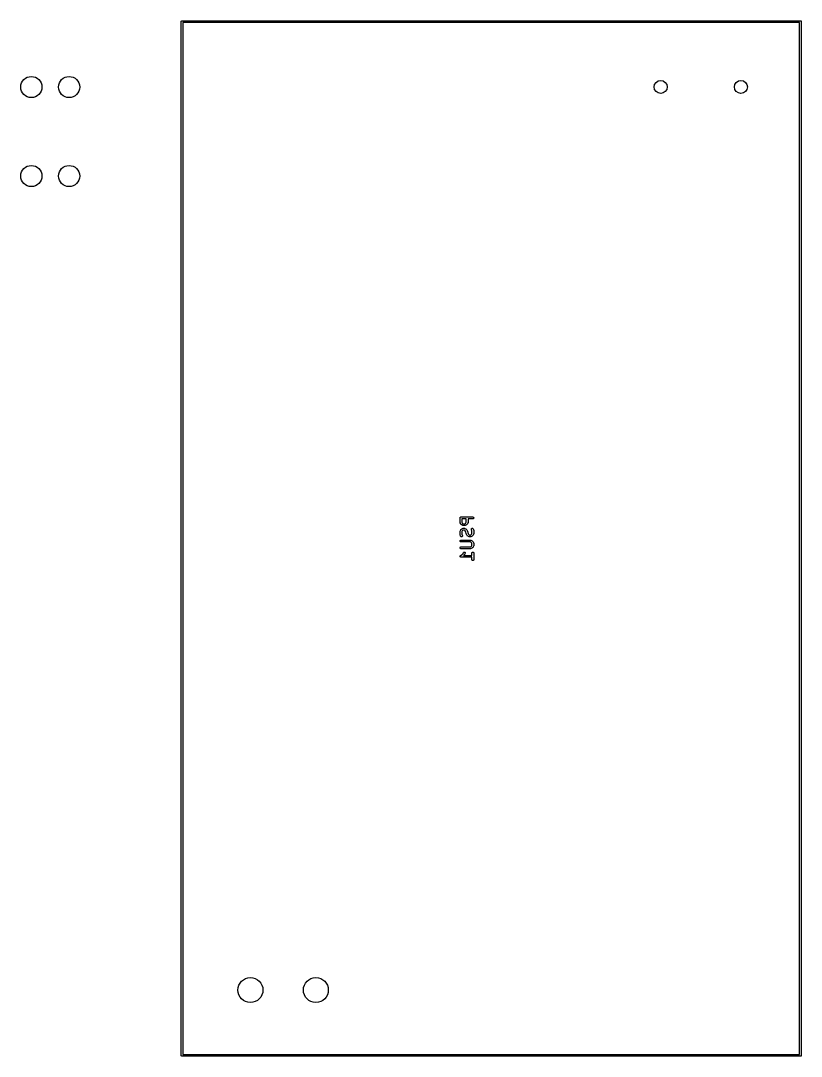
# Model space of a CAD drawing. Extents: x 25 to 326, y -201 to -21.
# Drawn here: x 260.4 to 326.1, y -108.6 to -21.4 of the extents above; entities that cross this region are included whole.
import ezdxf

# ---------------------------------------------------------------- set-up
doc = ezdxf.new("R2010")
doc.units = 0
doc.header["$MEASUREMENT"] = 0
doc.layers.add('BLACK', color=7, linetype='CONTINUOUS')

msp = doc.modelspace()

# ---------------------------------------------------------------- linework, layer by layer
at = {"layer": 'Black'}
for p, q in [((273.925, -21.5), (273.926, -21.4935)), ((273.925, -108.5), (273.925, -21.5)), ((273.926, -21.487), (273.928, -21.4808)), ((273.926, -21.4935), (273.926, -21.487)), ((273.928, -21.4808), (273.93, -21.4743)), ((273.93, -21.4743), (273.933, -21.4687)), ((273.933, -21.4687), (273.935, -21.4625)), ((273.935, -21.4625), (273.939, -21.4575)), ((273.939, -21.4575), (273.943, -21.4518)), ((273.943, -21.4518), (273.948, -21.4476)), ((273.948, -21.4476), (273.952, -21.4425)), ((273.952, -21.4425), (273.957, -21.4393)), ((273.957, -21.4393), (273.962, -21.435)), ((273.962, -21.435), (273.969, -21.4328)), ((273.969, -21.4328), (273.974, -21.4295)), ((273.974, -21.4295), (273.981, -21.4284)), ((273.981, -21.4284), (273.987, -21.4261)), ((273.987, -21.4261), (273.994, -21.4261)), ((273.994, -21.4261), (274, -21.425)), ((274, -21.425), (326, -21.425)), ((274.075, -21.575), (274.075, -108.425)), ((325.925, -21.575), (274.075, -21.575)), ((325.925, -108.425), (325.925, -21.575)), ((326, -21.425), (326.006, -21.4261)), ((326.006, -21.4261), (326.013, -21.4261)), ((326.013, -21.4261), (326.019, -21.4284)), ((326.019, -21.4284), (326.026, -21.4295)), ((326.026, -21.4295), (326.031, -21.4328)), ((326.031, -21.4328), (326.037, -21.435)), ((326.037, -21.435), (326.043, -21.4393)), ((326.043, -21.4393), (326.048, -21.4425)), ((326.048, -21.4425), (326.052, -21.4476)), ((326.052, -21.4476), (326.057, -21.4518)), ((326.057, -21.4518), (326.061, -21.4575)), ((326.061, -21.4575), (326.065, -21.4625)), ((326.065, -21.4625), (326.067, -21.4687)), ((326.067, -21.4687), (326.07, -21.4743)), ((326.07, -21.4743), (326.072, -21.4808)), ((326.072, -21.4808), (326.074, -21.487)), ((326.074, -21.487), (326.074, -21.4935)), ((326.074, -21.4935), (326.075, -21.5)), ((326.075, -21.5), (326.075, -108.5)), ((297.377, -63.2619), (297.379, -63.2554)), ((297.377, -63.6429), (297.377, -63.2619)), ((297.379, -63.2489), (297.381, -63.2427)), ((297.379, -63.2554), (297.379, -63.2489)), ((297.381, -63.2427), (297.382, -63.2363)), ((297.382, -63.2363), (297.385, -63.2306)), ((297.385, -63.2306), (297.387, -63.2244)), ((297.387, -63.2244), (297.392, -63.2194)), ((297.392, -63.2194), (297.395, -63.2137)), ((297.395, -63.2137), (297.4, -63.2095)), ((297.4, -63.2095), (297.404, -63.2045)), ((297.404, -63.2045), (297.41, -63.2012)), ((297.41, -63.2012), (297.415, -63.197)), ((297.415, -63.197), (297.421, -63.1947)), ((297.421, -63.1947), (297.427, -63.1914)), ((297.427, -63.1914), (297.433, -63.1903)), ((297.433, -63.1903), (297.439, -63.188)), ((297.439, -63.188), (297.446, -63.188)), ((297.446, -63.188), (297.452, -63.1869)), ((297.452, -63.1869), (298.452, -63.1869)), ((297.527, -63.3369), (297.527, -63.6252)), ((297.901, -63.3369), (297.527, -63.3369)), ((297.901, -63.6252), (297.901, -63.3369)), ((298.452, -63.3369), (298.051, -63.3369)), ((298.051, -63.3369), (298.051, -63.6429)), ((298.452, -63.1869), (298.478, -63.1914)), ((298.478, -63.3324), (298.452, -63.3369)), ((298.478, -63.1914), (298.501, -63.2045)), ((298.501, -63.3194), (298.478, -63.3324)), ((298.501, -63.2045), (298.517, -63.2244)), ((298.517, -63.2994), (298.501, -63.3194)), ((298.517, -63.2244), (298.526, -63.2489)), ((298.526, -63.2749), (298.517, -63.2994)), ((298.526, -63.2489), (298.526, -63.2749)), ((297.378, -63.6471), (297.377, -63.6429)), ((297.377, -64.4048), (297.378, -64.4005)), ((297.377, -64.6429), (297.377, -64.4048)), ((297.378, -63.6514), (297.378, -63.6471)), ((297.38, -63.6599), (297.378, -63.6514)), ((297.378, -64.3962), (297.38, -64.3878)), ((297.378, -64.4005), (297.378, -64.3962)), ((297.382, -63.6685), (297.38, -63.6599)), ((297.38, -64.3878), (297.382, -64.3791)), ((297.384, -63.6723), (297.382, -63.6685)), ((297.382, -64.3791), (297.384, -64.3754)), ((297.385, -63.6764), (297.384, -63.6723)), ((297.384, -64.3754), (297.385, -64.3712)), ((297.433, -63.7716), (297.385, -63.6764)), ((297.385, -64.3712), (297.433, -64.276)), ((297.44, -63.7813), (297.433, -63.7716)), ((297.433, -64.276), (297.44, -64.2663)), ((297.447, -63.7911), (297.44, -63.7813)), ((297.44, -64.2663), (297.447, -64.2565)), ((297.495, -63.8387), (297.447, -63.7911)), ((297.447, -64.2565), (297.495, -64.2089)), ((297.504, -63.8456), (297.495, -63.8387)), ((297.495, -64.2089), (297.504, -64.202)), ((297.514, -63.8528), (297.504, -63.8456)), ((297.504, -64.202), (297.514, -64.1948)), ((297.609, -63.9004), (297.514, -63.8528)), ((297.514, -64.1948), (297.609, -64.1472)), ((297.527, -63.6252), (297.562, -63.6937)), ((297.562, -64.354), (297.527, -64.4225)), ((297.527, -64.4225), (297.527, -64.6307)), ((297.562, -63.6937), (297.592, -63.7241)), ((297.592, -64.3235), (297.562, -64.354)), ((297.592, -63.7241), (297.661, -63.7583)), ((297.661, -64.2893), (297.592, -64.3235)), ((297.613, -63.9016), (297.609, -63.9004)), ((297.609, -64.1472), (297.613, -64.146)), ((297.617, -63.9038), (297.613, -63.9016)), ((297.613, -64.146), (297.617, -64.1438)), ((297.626, -63.9053), (297.617, -63.9038)), ((297.617, -64.1438), (297.626, -64.1423)), ((297.634, -63.9078), (297.626, -63.9053)), ((297.626, -64.1423), (297.634, -64.1398)), ((297.639, -63.9076), (297.634, -63.9078)), ((297.634, -64.1398), (297.639, -64.14)), ((297.643, -63.9083), (297.639, -63.9076)), ((297.639, -64.14), (297.643, -64.1393)), ((297.786, -63.9083), (297.643, -63.9083)), ((297.643, -64.1393), (297.738, -64.1393)), ((297.661, -63.7583), (297.768, -63.7583)), ((297.72, -64.2893), (297.661, -64.2893)), ((297.789, -64.3235), (297.72, -64.2893)), ((297.738, -64.1393), (297.742, -64.14)), ((297.742, -64.14), (297.747, -64.1398)), ((297.747, -64.1398), (297.755, -64.1423)), ((297.755, -64.1423), (297.764, -64.1438)), ((297.764, -64.1438), (297.767, -64.146)), ((297.767, -64.146), (297.772, -64.1472)), ((297.768, -63.7583), (297.837, -63.7241)), ((297.772, -64.1472), (297.867, -64.1948)), ((297.79, -63.9076), (297.786, -63.9083)), ((297.819, -64.354), (297.789, -64.3235)), ((297.794, -63.9078), (297.79, -63.9076)), ((297.803, -63.9053), (297.794, -63.9078)), ((297.811, -63.9038), (297.803, -63.9053)), ((297.815, -63.9016), (297.811, -63.9038)), ((297.819, -63.9004), (297.815, -63.9016)), ((297.914, -63.8528), (297.819, -63.9004)), ((297.858, -64.4309), (297.819, -64.354)), ((297.837, -63.7241), (297.867, -63.6937)), ((297.903, -64.6134), (297.858, -64.4309)), ((297.867, -63.6937), (297.901, -63.6252)), ((297.867, -64.1948), (297.877, -64.202)), ((297.877, -64.202), (297.886, -64.2089)), ((297.886, -64.2089), (297.934, -64.2565)), ((297.924, -63.8456), (297.914, -63.8528)), ((297.934, -63.8387), (297.924, -63.8456)), ((297.982, -63.7911), (297.934, -63.8387)), ((297.934, -64.2565), (297.941, -64.2663)), ((297.941, -64.2663), (297.948, -64.276)), ((297.948, -64.276), (297.996, -64.3712)), ((297.988, -63.7813), (297.982, -63.7911)), ((297.996, -63.7716), (297.988, -63.7813)), ((298.043, -63.6764), (297.996, -63.7716)), ((297.996, -64.3712), (297.998, -64.3791)), ((297.998, -64.3791), (298.001, -64.3866)), ((298.001, -64.3866), (298.047, -64.5691)), ((298.045, -63.6723), (298.043, -63.6764)), ((298.047, -63.6685), (298.045, -63.6723)), ((298.048, -63.6599), (298.047, -63.6685)), ((298.051, -63.6514), (298.048, -63.6599)), ((298.051, -63.6429), (298.05, -63.6471)), ((298.05, -63.6471), (298.051, -63.6514)), ((298.33, -64.2122), (298.335, -64.1867)), ((298.334, -64.238), (298.33, -64.2122)), ((298.377, -64.3693), (298.334, -64.238)), ((298.335, -64.1867), (298.349, -64.1645)), ((298.349, -64.1645), (298.369, -64.1483)), ((298.369, -64.1483), (298.394, -64.1401)), ((298.377, -64.5775), (298.377, -64.3693)), ((298.394, -64.1401), (298.42, -64.1408)), ((298.42, -64.1408), (298.444, -64.1504)), ((298.444, -64.1504), (298.464, -64.1677)), ((298.464, -64.1677), (298.476, -64.1906)), ((298.476, -64.1906), (298.524, -64.3334)), ((298.524, -64.3334), (298.525, -64.3453)), ((298.525, -64.3453), (298.527, -64.3571)), ((298.527, -64.3571), (298.527, -64.5952)), ((297.379, -64.6547), (297.377, -64.6429)), ((297.381, -64.6666), (297.379, -64.6547)), ((297.379, -65.2013), (297.387, -65.1768)), ((297.379, -65.2273), (297.379, -65.2013)), ((297.387, -65.2518), (297.379, -65.2273)), ((297.429, -64.8094), (297.381, -64.6666)), ((297.387, -65.1768), (297.404, -65.1568)), ((297.404, -65.2717), (297.387, -65.2518)), ((297.404, -65.1568), (297.427, -65.1438)), ((297.427, -65.2848), (297.404, -65.2717)), ((297.427, -65.1438), (297.452, -65.1393)), ((297.452, -65.2893), (297.427, -65.2848)), ((297.441, -64.8323), (297.429, -64.8094)), ((297.461, -64.8496), (297.441, -64.8323)), ((297.452, -65.1393), (298.262, -65.1393)), ((298.244, -65.2893), (297.452, -65.2893)), ((297.485, -64.8592), (297.461, -64.8496)), ((297.511, -64.8599), (297.485, -64.8592)), ((297.536, -64.8517), (297.511, -64.8599)), ((297.527, -64.6307), (297.571, -64.762)), ((297.556, -64.8355), (297.536, -64.8517)), ((297.57, -64.8133), (297.556, -64.8355)), ((297.575, -64.7878), (297.57, -64.8133)), ((297.571, -64.762), (297.575, -64.7878)), ((297.907, -64.6209), (297.903, -64.6134)), ((297.909, -64.6288), (297.907, -64.6209)), ((297.957, -64.724), (297.909, -64.6288)), ((297.964, -64.7337), (297.957, -64.724)), ((297.971, -64.7435), (297.964, -64.7337)), ((298.018, -64.7911), (297.971, -64.7435)), ((298.028, -64.798), (298.018, -64.7911)), ((298.038, -64.8052), (298.028, -64.798)), ((298.133, -64.8528), (298.038, -64.8052)), ((298.047, -64.5691), (298.085, -64.6461)), ((298.085, -64.6461), (298.116, -64.6765)), ((298.116, -64.6765), (298.184, -64.7107)), ((298.137, -64.854), (298.133, -64.8528)), ((298.141, -64.8562), (298.137, -64.854)), ((298.15, -64.8577), (298.141, -64.8562)), ((298.158, -64.8602), (298.15, -64.8577)), ((298.162, -64.86), (298.158, -64.8602)), ((298.167, -64.8607), (298.162, -64.86)), ((298.262, -64.8607), (298.167, -64.8607)), ((298.184, -64.7107), (298.244, -64.7107)), ((298.244, -64.7107), (298.313, -64.6765)), ((298.313, -65.3235), (298.244, -65.2893)), ((298.266, -64.86), (298.262, -64.8607)), ((298.262, -65.1393), (298.266, -65.14)), ((298.27, -64.8602), (298.266, -64.86)), ((298.266, -65.14), (298.27, -65.1398)), ((298.279, -64.8577), (298.27, -64.8602)), ((298.27, -65.1398), (298.279, -65.1423)), ((298.288, -64.8562), (298.279, -64.8577)), ((298.279, -65.1423), (298.288, -65.1438)), ((298.291, -64.854), (298.288, -64.8562)), ((298.288, -65.1438), (298.291, -65.146)), ((298.295, -64.8528), (298.291, -64.854)), ((298.291, -65.146), (298.295, -65.1472)), ((298.391, -64.8052), (298.295, -64.8528)), ((298.295, -65.1472), (298.391, -65.1948)), ((298.313, -64.6765), (298.343, -64.6461)), ((298.343, -65.354), (298.313, -65.3235)), ((298.343, -64.6461), (298.377, -64.5775)), ((298.377, -65.4225), (298.343, -65.354)), ((298.4, -64.798), (298.391, -64.8052)), ((298.391, -65.1948), (298.4, -65.202)), ((298.41, -64.7911), (298.4, -64.798)), ((298.4, -65.202), (298.41, -65.2089)), ((298.458, -64.7435), (298.41, -64.7911)), ((298.41, -65.2089), (298.458, -65.2565)), ((298.465, -64.7337), (298.458, -64.7435)), ((298.458, -65.2565), (298.465, -65.2663)), ((298.472, -64.724), (298.465, -64.7337)), ((298.465, -65.2663), (298.472, -65.276)), ((298.519, -64.6288), (298.472, -64.724)), ((298.472, -65.276), (298.519, -65.3712)), ((298.521, -64.6246), (298.519, -64.6288)), ((298.523, -64.6209), (298.521, -64.6246)), ((298.524, -64.6122), (298.523, -64.6209)), ((298.527, -64.6038), (298.524, -64.6122)), ((298.527, -64.5952), (298.527, -64.5995)), ((298.527, -64.5995), (298.527, -64.6038)), ((297.379, -65.7727), (297.387, -65.7482)), ((297.379, -65.7987), (297.379, -65.7727)), ((297.387, -65.8232), (297.379, -65.7987)), ((297.387, -65.7482), (297.404, -65.7283)), ((297.404, -65.8432), (297.387, -65.8232)), ((297.404, -65.7283), (297.427, -65.7152)), ((297.427, -65.8562), (297.404, -65.8432)), ((297.427, -65.7152), (297.452, -65.7107)), ((297.452, -65.8607), (297.427, -65.8562)), ((297.452, -65.7107), (298.244, -65.7107)), ((298.262, -65.8607), (297.452, -65.8607)), ((297.629, -66.2651), (297.671, -66.1807)), ((297.671, -66.1807), (297.687, -66.1598)), ((297.687, -66.1598), (297.708, -66.1455)), ((297.708, -66.1455), (297.734, -66.1394)), ((297.734, -66.1394), (297.759, -66.1424)), ((297.759, -66.1424), (297.783, -66.154)), ((297.783, -66.154), (297.801, -66.173)), ((297.801, -66.173), (297.811, -66.1969)), ((297.813, -66.2229), (297.805, -66.2478)), ((297.811, -66.1969), (297.813, -66.2229)), ((298.244, -65.7107), (298.313, -65.6765)), ((298.266, -65.86), (298.262, -65.8607)), ((298.27, -65.8602), (298.266, -65.86)), ((298.279, -65.8577), (298.27, -65.8602)), ((298.288, -65.8562), (298.279, -65.8577)), ((298.291, -65.854), (298.288, -65.8562)), ((298.295, -65.8528), (298.291, -65.854)), ((298.391, -65.8052), (298.295, -65.8528)), ((298.313, -65.6765), (298.343, -65.6461)), ((298.343, -65.6461), (298.377, -65.5775)), ((298.377, -65.5775), (298.377, -65.4225)), ((298.377, -66.2143), (298.382, -66.1886)), ((298.377, -66.425), (298.377, -66.2143)), ((298.382, -66.1886), (298.395, -66.1661)), ((298.4, -65.798), (298.391, -65.8052)), ((298.395, -66.1661), (298.415, -66.1493)), ((298.41, -65.7911), (298.4, -65.798)), ((298.458, -65.7435), (298.41, -65.7911)), ((298.415, -66.1493), (298.439, -66.1404)), ((298.439, -66.1404), (298.465, -66.1404)), ((298.465, -65.7337), (298.458, -65.7435)), ((298.472, -65.724), (298.465, -65.7337)), ((298.465, -66.1404), (298.49, -66.1493)), ((298.519, -65.6288), (298.472, -65.724)), ((298.49, -66.1493), (298.51, -66.1661)), ((298.51, -66.1661), (298.523, -66.1886)), ((298.519, -65.3712), (298.521, -65.3754)), ((298.521, -65.6246), (298.519, -65.6288)), ((298.521, -65.3754), (298.523, -65.3791)), ((298.523, -65.6209), (298.521, -65.6246)), ((298.523, -65.3791), (298.524, -65.3878)), ((298.524, -65.6122), (298.523, -65.6209)), ((298.523, -66.1886), (298.527, -66.2143)), ((298.524, -65.3878), (298.527, -65.3962)), ((298.527, -65.6038), (298.524, -65.6122)), ((298.527, -65.3962), (298.527, -65.4005)), ((298.527, -65.4005), (298.527, -65.4048)), ((298.527, -65.4048), (298.527, -65.5952)), ((298.527, -65.5952), (298.527, -65.5995)), ((298.527, -65.5995), (298.527, -65.6038)), ((298.527, -66.2143), (298.527, -66.7857)), ((297.378, -66.5048), (297.379, -66.4959)), ((297.379, -66.5089), (297.378, -66.5048)), ((297.379, -66.487), (297.38, -66.4831)), ((297.379, -66.4959), (297.379, -66.487)), ((297.379, -66.513), (297.379, -66.5089)), ((297.382, -66.5214), (297.379, -66.513)), ((297.38, -66.4789), (297.384, -66.4709)), ((297.38, -66.4831), (297.38, -66.4789)), ((297.384, -66.5301), (297.382, -66.5214)), ((297.384, -66.4709), (297.387, -66.4625)), ((297.386, -66.5336), (297.384, -66.5301)), ((297.387, -66.5375), (297.386, -66.5336)), ((297.387, -66.4625), (297.39, -66.4593)), ((297.393, -66.5444), (297.387, -66.5375)), ((297.39, -66.4593), (297.392, -66.4556)), ((297.392, -66.4556), (297.398, -66.4494)), ((297.398, -66.5518), (297.393, -66.5444)), ((297.398, -66.4494), (297.404, -66.4425)), ((297.402, -66.5543), (297.398, -66.5518)), ((297.404, -66.5575), (297.402, -66.5543)), ((297.404, -66.4425), (297.408, -66.4405)), ((297.412, -66.5619), (297.404, -66.5575)), ((297.408, -66.4405), (297.411, -66.4376)), ((297.411, -66.4376), (297.547, -66.3465)), ((297.419, -66.5672), (297.412, -66.5619)), ((297.423, -66.5684), (297.419, -66.5672)), ((297.427, -66.5705), (297.423, -66.5684)), ((297.436, -66.572), (297.427, -66.5705)), ((297.444, -66.5745), (297.436, -66.572)), ((297.448, -66.5743), (297.444, -66.5745)), ((297.452, -66.575), (297.448, -66.5743)), ((298.377, -66.575), (297.452, -66.575)), ((297.547, -66.3465), (297.629, -66.2651)), ((297.744, -66.3626), (297.681, -66.425)), ((297.681, -66.425), (298.377, -66.425)), ((297.75, -66.3527), (297.744, -66.3626)), ((297.758, -66.3431), (297.75, -66.3527)), ((297.805, -66.2478), (297.758, -66.3431)), ((298.377, -66.7857), (298.377, -66.575)), ((298.382, -66.8114), (298.377, -66.7857)), ((298.395, -66.8339), (298.382, -66.8114)), ((298.415, -66.8507), (298.395, -66.8339)), ((298.439, -66.8596), (298.415, -66.8507)), ((298.465, -66.8596), (298.439, -66.8596)), ((298.49, -66.8507), (298.465, -66.8596)), ((298.51, -66.8339), (298.49, -66.8507)), ((298.523, -66.8114), (298.51, -66.8339)), ((298.527, -66.7857), (298.523, -66.8114)), ((273.926, -108.506), (273.925, -108.5)), ((273.926, -108.513), (273.926, -108.506)), ((273.928, -108.519), (273.926, -108.513)), ((273.93, -108.526), (273.928, -108.519)), ((273.933, -108.531), (273.93, -108.526)), ((273.935, -108.537), (273.933, -108.531)), ((273.939, -108.543), (273.935, -108.537)), ((273.943, -108.548), (273.939, -108.543)), ((273.948, -108.552), (273.943, -108.548)), ((273.952, -108.557), (273.948, -108.552)), ((273.957, -108.561), (273.952, -108.557)), ((273.962, -108.565), (273.957, -108.561)), ((273.969, -108.567), (273.962, -108.565)), ((273.974, -108.57), (273.969, -108.567)), ((273.981, -108.572), (273.974, -108.57)), ((273.987, -108.574), (273.981, -108.572)), ((273.994, -108.574), (273.987, -108.574)), ((274, -108.575), (273.994, -108.574)), ((326, -108.575), (274, -108.575)), ((274.075, -108.425), (325.925, -108.425)), ((326.006, -108.574), (326, -108.575)), ((326.013, -108.574), (326.006, -108.574)), ((326.019, -108.572), (326.013, -108.574)), ((326.026, -108.57), (326.019, -108.572)), ((326.031, -108.567), (326.026, -108.57)), ((326.037, -108.565), (326.031, -108.567)), ((326.043, -108.561), (326.037, -108.565)), ((326.048, -108.557), (326.043, -108.561)), ((326.052, -108.552), (326.048, -108.557)), ((326.057, -108.548), (326.052, -108.552)), ((326.061, -108.543), (326.057, -108.548)), ((326.065, -108.537), (326.061, -108.543)), ((326.067, -108.531), (326.065, -108.537)), ((326.07, -108.526), (326.067, -108.531)), ((326.072, -108.519), (326.07, -108.526)), ((326.074, -108.513), (326.072, -108.519)), ((326.075, -108.5), (326.074, -108.506)), ((326.074, -108.506), (326.074, -108.513))]:
    msp.add_line(p, q, dxfattribs=at)
for centre, radius in [((261.32, -27.01), 0.89), ((264.5, -27.01), 0.89), ((314.25, -27), 0.55), ((321, -27), 0.55), ((261.32, -34.5), 0.89), ((264.5, -34.5), 0.89), ((279.75, -103), 1.05), ((285.25, -103), 1.05)]:
    msp.add_circle(centre, radius, dxfattribs=at)

doc.saveas('drawing.dxf')
